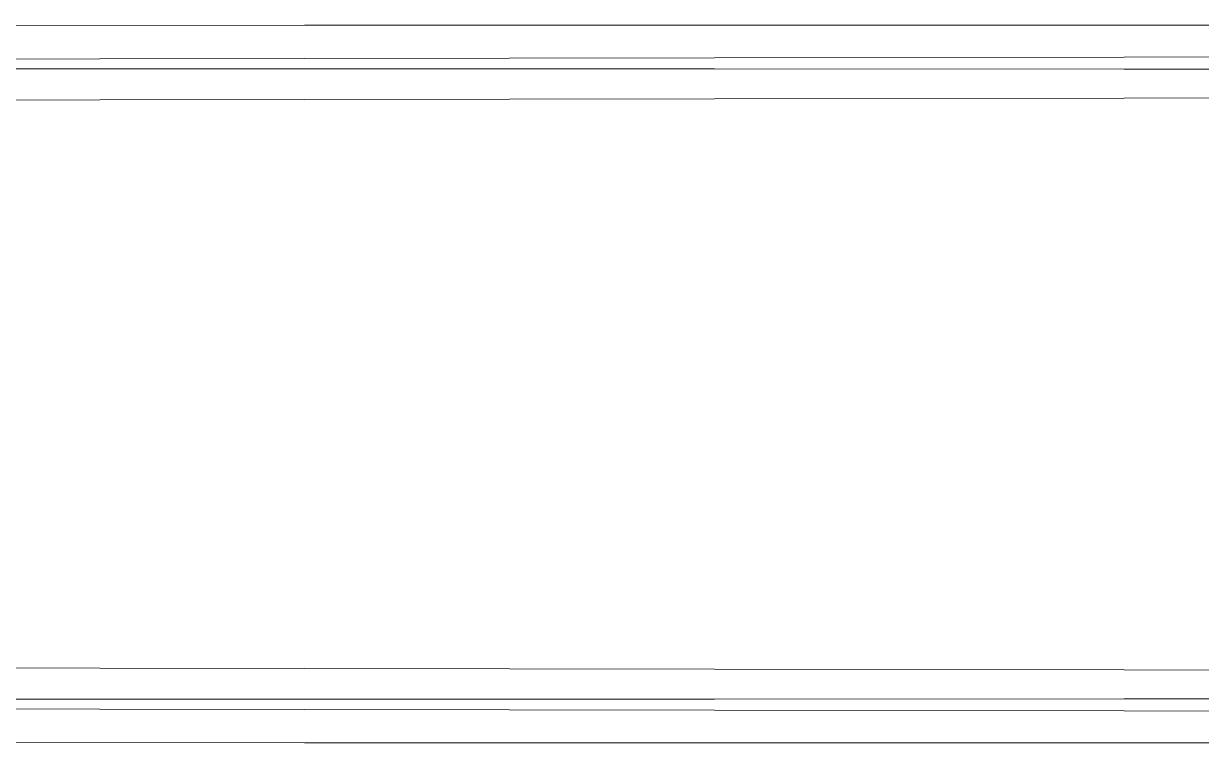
# Model space of a CAD drawing. Extents: x 4 to 464, y 11 to 29.
# Drawn here: x 33.14 to 61.89, y 11.2 to 28.8 of the extents above; entities that cross this region are included whole.
import ezdxf

# ---------------------------------------------------------------- set-up
doc = ezdxf.new("R2010")
doc.units = 0
doc.header["$MEASUREMENT"] = 0
doc.layers.add('Sections span lengths and Marker Balls Plan', color=7, linetype='CONTINUOUS', lineweight=0)

msp = doc.modelspace()

# ---------------------------------------------------------------- linework, layer by layer
at = {"layer": 'Sections span lengths and Marker Balls Plan', "color": 1}
for points in [[(10, 28.75, 48.5), (20, 28.752, 47.201), (30, 28.754, 45.962), (40, 28.756, 44.782), (50, 28.759, 43.661), (60, 28.761, 42.599), (70, 28.763, 41.596), (80, 28.765, 40.653), (90, 28.767, 39.769), (100, 28.769, 38.944), (110, 28.771, 38.178), (120, 28.773, 37.47), (130, 28.776, 36.822), (140, 28.778, 36.233), (150, 28.78, 35.703), (160, 28.782, 35.232), (170, 28.784, 34.82), (180, 28.786, 34.467), (190, 28.788, 34.172), (200, 28.79, 33.937), (210, 28.793, 33.76), (220, 28.795, 33.642), (230, 28.797, 33.583), (240, 28.799, 33.583)], [(10, 27.7, 39), (20, 27.698, 37.701), (30, 27.696, 36.462), (40, 27.694, 35.282), (50, 27.691, 34.161), (60, 27.689, 33.099), (70, 27.687, 32.096), (80, 27.685, 31.153), (90, 27.683, 30.269), (100, 27.681, 29.444), (110, 27.679, 28.678), (120, 27.677, 27.97), (130, 27.674, 27.322), (140, 27.672, 26.733), (150, 27.67, 26.203), (160, 27.668, 25.732), (170, 27.666, 25.32), (180, 27.664, 24.967), (190, 27.662, 24.672), (200, 27.66, 24.437), (210, 27.657, 24.26), (220, 27.655, 24.142), (230, 27.653, 24.083), (240, 27.651, 24.083)], [(10, 26.9, 58), (20, 26.915, 56.701), (30, 26.93, 55.462), (40, 26.945, 54.281), (50, 26.96, 53.161), (60, 26.975, 52.099), (70, 26.989, 51.096), (80, 27.004, 50.153), (90, 27.019, 49.269), (100, 27.034, 48.444), (110, 27.049, 47.678), (120, 27.064, 46.97), (130, 27.079, 46.322), (140, 27.094, 45.733), (150, 27.109, 45.203), (160, 27.124, 44.732), (170, 27.139, 44.32), (180, 27.154, 43.967), (190, 27.168, 43.672), (200, 27.183, 43.437), (210, 27.198, 43.26), (220, 27.213, 43.142), (230, 27.228, 43.083), (240, 27.243, 43.083)], [(10, 13.1, 58), (20, 13.085, 56.701), (30, 13.07, 55.462), (40, 13.055, 54.281), (50, 13.04, 53.161), (60, 13.025, 52.099), (70, 13.011, 51.096), (80, 12.996, 50.153), (90, 12.981, 49.269), (100, 12.966, 48.444), (110, 12.951, 47.678), (120, 12.936, 46.97), (130, 12.921, 46.322), (140, 12.906, 45.733), (150, 12.891, 45.203), (160, 12.876, 44.732), (170, 12.861, 44.32), (180, 12.846, 43.967), (190, 12.832, 43.672), (200, 12.817, 43.437), (210, 12.802, 43.26), (220, 12.787, 43.142), (230, 12.772, 43.083), (240, 12.757, 43.083)], [(10, 12.3, 39), (20, 12.302, 37.701), (30, 12.304, 36.462), (40, 12.306, 35.282), (50, 12.309, 34.161), (60, 12.311, 33.099), (70, 12.313, 32.096), (80, 12.315, 31.153), (90, 12.317, 30.269), (100, 12.319, 29.444), (110, 12.321, 28.678), (120, 12.323, 27.97), (130, 12.326, 27.322), (140, 12.328, 26.733), (150, 12.33, 26.203), (160, 12.332, 25.732), (170, 12.334, 25.32), (180, 12.336, 24.967), (190, 12.338, 24.672), (200, 12.34, 24.437), (210, 12.343, 24.26), (220, 12.345, 24.142), (230, 12.347, 24.083), (240, 12.349, 24.083)], [(10, 11.25, 48.5), (20, 11.248, 47.201), (30, 11.246, 45.962), (40, 11.244, 44.782), (50, 11.241, 43.661), (60, 11.239, 42.599), (70, 11.237, 41.596), (80, 11.235, 40.653), (90, 11.233, 39.769), (100, 11.231, 38.944), (110, 11.229, 38.178), (120, 11.227, 37.47), (130, 11.224, 36.822), (140, 11.222, 36.233), (150, 11.22, 35.703), (160, 11.218, 35.232), (170, 11.216, 34.82), (180, 11.214, 34.467), (190, 11.212, 34.172), (200, 11.21, 33.937), (210, 11.207, 33.76), (220, 11.205, 33.642), (230, 11.203, 33.583), (240, 11.201, 33.583)]]:
    msp.add_polyline3d(points, dxfattribs=at)
at = {"layer": 'Sections span lengths and Marker Balls Plan', "color": 5}
for points in [[(10, 27.9, 64.375), (20, 27.916, 63.515), (30, 27.931, 62.696), (40, 27.947, 61.918), (50, 27.962, 61.181), (60, 27.978, 60.485), (70, 27.993, 59.831), (80, 28.009, 59.217), (90, 28.024, 58.645), (100, 28.04, 58.113), (110, 28.056, 57.623), (120, 28.071, 57.174), (130, 28.087, 56.766), (140, 28.102, 56.398), (150, 28.118, 56.072), (160, 28.133, 55.787), (170, 28.149, 55.542), (180, 28.164, 55.339), (190, 28.18, 55.177), (200, 28.196, 55.056), (210, 28.211, 54.975), (220, 28.227, 54.936), (230, 28.242, 54.938), (240, 28.258, 54.981)], [(10, 12.1, 64.375), (20, 12.084, 63.341), (30, 12.069, 62.355), (40, 12.053, 61.419), (50, 12.038, 60.532), (60, 12.022, 59.694), (70, 12.007, 58.905), (80, 11.991, 58.165), (90, 11.976, 57.474), (100, 11.96, 56.832), (110, 11.944, 56.239), (120, 11.929, 55.695), (130, 11.913, 55.2), (140, 11.898, 54.753), (150, 11.882, 54.356), (160, 11.867, 54.008), (170, 11.851, 53.708), (180, 11.836, 53.458), (190, 11.82, 53.256), (200, 11.804, 53.103), (210, 11.789, 52.999), (220, 11.773, 52.944), (230, 11.758, 52.938), (240, 11.742, 52.981)]]:
    msp.add_polyline3d(points, dxfattribs=at)

doc.saveas('drawing.dxf')
